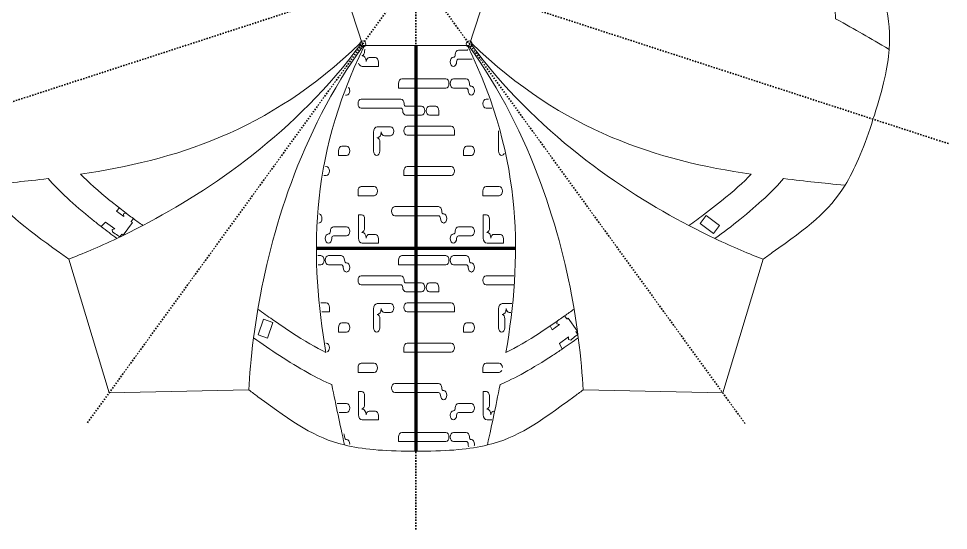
# Model space of a CAD drawing. Header units: inches. Extents: x -134 to 2453, y -1216 to 100.
# Drawn here: x 779.3 to 1244.4, y -1215.5 to -959.5 of the extents above; entities that cross this region are included whole.
import ezdxf

# ---------------------------------------------------------------- set-up
doc = ezdxf.new("R2010")
doc.units = ezdxf.units.IN
doc.header["$MEASUREMENT"] = 0
for name, pattern in [('AI-Linetype-1', [1.411111, 0.705556, -0.705556]), ('AI-Linetype-2', [1.411111, 0.705556, -0.705556]), ('AI-Linetype-3', [1.411111, 0.705556, -0.705556]), ('AI-Linetype-4', [1.411111, 0.705556, -0.705556]), ('AI-Linetype-5', [1.411111, 0.705556, -0.705556])]:
    doc.linetypes.add(name, pattern=pattern)
for name, color, linetype in [('creasing lines', 7, 'Continuous'), ('notes & guides', 7, 'Continuous'), ('red cutouts', 7, 'Continuous'), ('your design', 7, 'Continuous')]:
    doc.layers.add(name, color=color, linetype=linetype)

# ---------------------------------------------------------------- blocks, each defined once
blk = doc.blocks.new('block 2')
at = {"layer": 'your design', "color": 3, "lineweight": 5}
blk.add_lwpolyline([(933.08, -1121.82), (933.17, -1121.82)], dxfattribs=at)
for points, knots in [([(952.67, -974.9), (952.58, -975.09), (952.5, -975.27), (952.41, -975.46), (952.41, -975.46), (952.41, -975.86), (952.41, -975.86), (952.41, -976.93), (951.88, -977.81), (951.17, -978.02), (951.17, -978.04), (951.16, -978.05), (951.16, -978.06), (951.17, -978.06), (951.18, -978.05), (951.19, -978.05), (952.25, -978.05), (953.11, -979.27), (953.11, -980.77), (953.11, -980.84), (953.11, -980.91), (953.1, -980.97), (953.1, -980.97), (953.11, -980.97), (953.11, -980.97), (953.2, -979.87), (953.86, -979.03), (954.67, -979.03), (954.67, -979.03), (957.81, -979.03), (957.81, -979.03), (958.68, -979.03), (959.38, -980.02), (959.38, -981.25), (959.38, -981.25), (959.38, -983.48), (959.38, -983.48), (959.38, -983.48), (954.99, -983.48), (954.99, -983.48), (954.99, -983.48), (951.36, -983.48), (951.36, -983.48), (951.3, -983.48), (951.25, -983.49), (951.19, -983.49), (950.39, -983.49), (949.71, -982.79), (949.42, -981.81)], [0, 0, 0, 0, 1, 1, 1, 2, 2, 2, 3, 3, 3, 4, 4, 4, 5, 5, 5, 6, 6, 6, 7, 7, 7, 8, 8, 8, 9, 9, 9, 10, 10, 10, 11, 11, 11, 12, 12, 12, 13, 13, 13, 14, 14, 14, 15, 15, 15, 16, 16, 16, 16]), ([(1006.12, -979.71), (1006.01, -979.74), (1005.9, -979.76), (1005.79, -979.76), (1005.79, -979.76), (999.36, -979.76), (999.36, -979.76), (998.83, -979.76), (998.4, -980.36), (998.4, -981.12), (998.4, -982.38), (997.69, -983.39), (996.79, -983.39), (995.9, -983.39), (995.19, -982.38), (995.19, -981.12), (995.19, -979.86), (995.9, -978.85), (996.79, -978.85), (997.33, -978.85), (997.76, -978.24), (997.76, -977.49), (997.76, -976.22), (998.47, -975.21), (999.36, -975.21), (999.36, -975.21), (1003.98, -975.21), (1003.98, -975.21), (1003.93, -975.11), (1003.88, -975.01), (1003.83, -974.9)], [0, 0, 0, 0, 1, 1, 1, 2, 2, 2, 3, 3, 3, 4, 4, 4, 5, 5, 5, 6, 6, 6, 7, 7, 7, 8, 8, 8, 9, 9, 9, 10, 10, 10, 10]), ([(970.93, -989.69), (970.93, -989.69), (992.98, -989.69), (992.98, -989.69), (993.88, -989.69), (994.6, -990.7), (994.6, -991.98), (994.6, -993.25), (993.88, -994.27), (992.98, -994.27), (992.98, -994.27), (969.31, -994.27), (969.31, -994.27), (969.31, -994.27), (969.31, -991.98), (969.31, -991.98), (969.31, -990.7), (970.03, -989.69), (970.93, -989.69)], [0, 0, 0, 0, 1, 1, 1, 2, 2, 2, 3, 3, 3, 4, 4, 4, 5, 5, 5, 6, 6, 6, 6]), ([(996.79, -989.69), (996.79, -989.69), (1003.22, -989.69), (1003.22, -989.69), (1004.11, -989.69), (1004.82, -990.69), (1004.82, -991.96), (1004.82, -992.72), (1005.25, -993.32), (1005.79, -993.32), (1006.68, -993.32), (1007.39, -994.33), (1007.39, -995.59), (1007.39, -996.86), (1006.68, -997.87), (1005.79, -997.87), (1004.9, -997.87), (1004.18, -996.86), (1004.18, -995.59), (1004.18, -994.84), (1003.75, -994.23), (1003.22, -994.23), (1003.22, -994.23), (996.79, -994.23), (996.79, -994.23), (995.9, -994.23), (995.19, -993.22), (995.19, -991.96), (995.19, -990.7), (995.9, -989.69), (996.79, -989.69)], [0, 0, 0, 0, 1, 1, 1, 2, 2, 2, 3, 3, 3, 4, 4, 4, 5, 5, 5, 6, 6, 6, 7, 7, 7, 8, 8, 8, 9, 9, 9, 10, 10, 10, 10]), ([(944.34, -993.84), (944.69, -994.26), (944.92, -994.88), (944.92, -995.59), (944.92, -996.86), (944.2, -997.87), (943.31, -997.87), (943.15, -997.87), (942.99, -997.83), (942.84, -997.77)], [0, 0, 0, 0, 1, 1, 1, 2, 2, 2, 3, 3, 3, 3]), ([(950.67, -999.8), (950.67, -999.8), (970.53, -999.8), (970.53, -999.8), (971.4, -999.8), (972.1, -1000.79), (972.1, -1002.02), (972.1, -1002.76), (972.52, -1003.35), (973.04, -1003.35), (973.04, -1003.35), (973.05, -1003.36), (973.05, -1003.36), (973.05, -1003.36), (973.05, -1003.35), (973.05, -1003.35), (973.05, -1003.35), (980.93, -1003.35), (980.93, -1003.35), (981.81, -1003.35), (982.5, -1004.34), (982.5, -1005.57), (982.5, -1006.8), (981.81, -1007.79), (980.93, -1007.79), (980.93, -1007.79), (980.93, -1007.79), (980.93, -1007.79), (980.93, -1007.79), (980.93, -1007.79), (980.93, -1007.79), (980.93, -1007.79), (973.04, -1007.79), (973.04, -1007.79), (972.17, -1007.79), (971.47, -1006.81), (971.47, -1005.57), (971.47, -1004.83), (971.06, -1004.24), (970.53, -1004.24), (970.53, -1004.24), (950.67, -1004.24), (950.67, -1004.24), (949.8, -1004.24), (949.1, -1003.25), (949.1, -1002.02), (949.1, -1000.79), (949.8, -999.8), (950.67, -999.8)], [0, 0, 0, 0, 1, 1, 1, 2, 2, 2, 3, 3, 3, 4, 4, 4, 5, 5, 5, 6, 6, 6, 7, 7, 7, 8, 8, 8, 9, 9, 9, 10, 10, 10, 11, 11, 11, 12, 12, 12, 13, 13, 13, 14, 14, 14, 15, 15, 15, 16, 16, 16, 16]), ([(1015.95, -1004.24), (1015.95, -1004.24), (1013.15, -1004.24), (1013.15, -1004.24), (1012.28, -1004.24), (1011.58, -1003.25), (1011.58, -1002.02), (1011.58, -1000.79), (1012.28, -999.8), (1013.15, -999.8), (1013.15, -999.8), (1014.4, -999.8), (1014.4, -999.8)], [0, 0, 0, 0, 1, 1, 1, 2, 2, 2, 3, 3, 3, 4, 4, 4, 4]), ([(983.25, -1005.57), (983.25, -1004.34), (983.95, -1003.36), (984.82, -1003.36), (984.82, -1003.36), (987.95, -1003.36), (987.95, -1003.36), (988.82, -1003.36), (989.52, -1004.34), (989.52, -1005.57), (989.52, -1005.57), (989.52, -1007.79), (989.52, -1007.79), (989.52, -1007.79), (984.82, -1007.79), (984.82, -1007.79), (983.95, -1007.79), (983.25, -1006.81), (983.25, -1005.57)], [0, 0, 0, 0, 1, 1, 1, 2, 2, 2, 3, 3, 3, 4, 4, 4, 5, 5, 5, 6, 6, 6, 6]), ([(960.72, -1016.35), (960.72, -1017.85), (959.86, -1019.06), (958.8, -1019.06), (958.75, -1019.06), (958.7, -1019.06), (958.66, -1019.05), (958.66, -1019.05), (958.66, -1019.06), (958.66, -1019.06), (959.43, -1019.19), (960.03, -1020.12), (960.03, -1021.26), (960.03, -1021.26), (960.03, -1025.71), (960.03, -1025.71), (960.03, -1026.95), (959.33, -1027.93), (958.46, -1027.93), (957.58, -1027.93), (956.89, -1026.95), (956.89, -1025.71), (956.89, -1025.71), (956.89, -1021.72), (956.89, -1021.72), (956.89, -1021.72), (956.89, -1021.72), (956.89, -1021.72), (956.89, -1021.72), (956.89, -1016.58), (956.89, -1016.58), (956.88, -1016.5), (956.88, -1016.43), (956.88, -1016.35), (956.88, -1014.88), (957.7, -1013.69), (958.72, -1013.63), (958.72, -1013.63), (958.73, -1013.62), (958.73, -1013.62), (958.73, -1013.62), (960.7, -1013.62), (960.7, -1013.62), (960.7, -1013.62), (962.77, -1013.62), (962.77, -1013.62), (962.77, -1013.62), (965.41, -1013.62), (965.41, -1013.62), (966.29, -1013.62), (966.98, -1014.61), (966.98, -1015.84), (966.98, -1017.08), (966.29, -1018.06), (965.41, -1018.06), (965.41, -1018.06), (962.27, -1018.06), (962.27, -1018.06), (961.47, -1018.06), (960.82, -1017.24), (960.71, -1016.15), (960.71, -1016.15), (960.71, -1016.15), (960.71, -1016.15), (960.71, -1016.22), (960.72, -1016.28), (960.72, -1016.35)], [0, 0, 0, 0, 1, 1, 1, 2, 2, 2, 3, 3, 3, 4, 4, 4, 5, 5, 5, 6, 6, 6, 7, 7, 7, 8, 8, 8, 9, 9, 9, 10, 10, 10, 11, 11, 11, 12, 12, 12, 13, 13, 13, 14, 14, 14, 15, 15, 15, 16, 16, 16, 17, 17, 17, 18, 18, 18, 19, 19, 19, 20, 20, 20, 21, 21, 21, 22, 22, 22, 22]), ([(995.67, -1013.28), (996.57, -1013.28), (997.29, -1014.3), (997.29, -1015.57), (997.29, -1015.57), (997.29, -1017.86), (997.29, -1017.86), (997.29, -1017.86), (973.63, -1017.86), (973.63, -1017.86), (972.73, -1017.86), (972.01, -1016.85), (972.01, -1015.57), (972.01, -1014.3), (972.73, -1013.28), (973.63, -1013.28), (973.63, -1013.28), (995.67, -1013.28), (995.67, -1013.28)], [0, 0, 0, 0, 1, 1, 1, 2, 2, 2, 3, 3, 3, 4, 4, 4, 5, 5, 5, 6, 6, 6, 6]), ([(1022.27, -1026.88), (1022, -1027.51), (1021.5, -1027.93), (1020.93, -1027.93), (1020.06, -1027.93), (1019.36, -1026.95), (1019.36, -1025.71), (1019.36, -1025.71), (1019.36, -1021.72), (1019.36, -1021.72), (1019.36, -1021.72), (1019.36, -1021.72), (1019.36, -1021.72), (1019.36, -1021.72), (1019.36, -1016.58), (1019.36, -1016.58), (1019.36, -1016.5), (1019.35, -1016.43), (1019.35, -1016.35), (1019.35, -1016.07), (1019.38, -1015.81), (1019.44, -1015.56)], [0, 0, 0, 0, 1, 1, 1, 2, 2, 2, 3, 3, 3, 4, 4, 4, 5, 5, 5, 6, 6, 6, 7, 7, 7, 7]), ([(943.3, -1027.93), (943.3, -1027.93), (939.34, -1027.93), (939.34, -1027.93), (939.34, -1027.93), (939.34, -1025.64), (939.34, -1025.64), (939.34, -1024.37), (940.06, -1023.35), (940.96, -1023.35), (940.96, -1023.35), (943.3, -1023.35), (943.3, -1023.35), (944.2, -1023.35), (944.92, -1024.37), (944.92, -1025.64), (944.92, -1026.92), (944.2, -1027.93), (943.3, -1027.93)], [0, 0, 0, 0, 1, 1, 1, 2, 2, 2, 3, 3, 3, 4, 4, 4, 5, 5, 5, 6, 6, 6, 6]), ([(1005.78, -1027.93), (1005.78, -1027.93), (1001.81, -1027.93), (1001.81, -1027.93), (1001.81, -1027.93), (1001.81, -1025.64), (1001.81, -1025.64), (1001.81, -1024.37), (1002.54, -1023.35), (1003.43, -1023.35), (1003.43, -1023.35), (1005.78, -1023.35), (1005.78, -1023.35), (1006.68, -1023.35), (1007.39, -1024.37), (1007.39, -1025.64), (1007.39, -1026.92), (1006.68, -1027.93), (1005.78, -1027.93)], [0, 0, 0, 0, 1, 1, 1, 2, 2, 2, 3, 3, 3, 4, 4, 4, 5, 5, 5, 6, 6, 6, 6]), ([(932.87, -1033.43), (932.87, -1033.43), (933.17, -1033.43), (933.17, -1033.43), (934.07, -1033.43), (934.79, -1034.44), (934.79, -1035.72), (934.79, -1036.99), (934.07, -1038.01), (933.17, -1038.01), (933.17, -1038.01), (932.06, -1038.01), (932.06, -1038.01)], [0, 0, 0, 0, 1, 1, 1, 2, 2, 2, 3, 3, 3, 4, 4, 4, 4]), ([(997.27, -1035.72), (997.27, -1036.99), (996.55, -1038.01), (995.65, -1038.01), (995.65, -1038.01), (972.03, -1038.01), (972.03, -1038.01), (972.03, -1038.01), (972.03, -1035.72), (972.03, -1035.72), (972.03, -1034.44), (972.75, -1033.43), (973.65, -1033.43), (973.65, -1033.43), (995.65, -1033.43), (995.65, -1033.43), (996.55, -1033.43), (997.27, -1034.44), (997.27, -1035.72)], [0, 0, 0, 0, 1, 1, 1, 2, 2, 2, 3, 3, 3, 4, 4, 4, 5, 5, 5, 6, 6, 6, 6]), ([(950.72, -1043.5), (950.72, -1043.5), (957.2, -1043.5), (957.2, -1043.5), (958.1, -1043.5), (958.82, -1044.51), (958.82, -1045.79), (958.82, -1047.06), (958.1, -1048.08), (957.2, -1048.08), (957.2, -1048.08), (949.11, -1048.08), (949.11, -1048.08), (949.11, -1048.08), (949.1, -1045.79), (949.1, -1045.79), (949.1, -1044.51), (949.83, -1043.5), (950.72, -1043.5)], [0, 0, 0, 0, 1, 1, 1, 2, 2, 2, 3, 3, 3, 4, 4, 4, 5, 5, 5, 6, 6, 6, 6]), ([(1013.2, -1043.5), (1013.2, -1043.5), (1019.68, -1043.5), (1019.68, -1043.5), (1020.58, -1043.5), (1021.3, -1044.51), (1021.3, -1045.79), (1021.3, -1047.06), (1020.58, -1048.08), (1019.68, -1048.08), (1019.68, -1048.08), (1011.58, -1048.08), (1011.58, -1048.08), (1011.58, -1048.08), (1011.58, -1045.79), (1011.58, -1045.79), (1011.58, -1044.51), (1012.3, -1043.5), (1013.2, -1043.5)], [0, 0, 0, 0, 1, 1, 1, 2, 2, 2, 3, 3, 3, 4, 4, 4, 5, 5, 5, 6, 6, 6, 6]), ([(967.47, -1053.57), (967.47, -1053.57), (989.38, -1053.57), (989.38, -1053.57), (990.27, -1053.57), (990.98, -1054.58), (990.98, -1055.84), (990.98, -1056.6), (991.41, -1057.2), (991.94, -1057.2), (992.84, -1057.2), (993.55, -1058.21), (993.55, -1059.48), (993.55, -1060.74), (992.84, -1061.75), (991.94, -1061.75), (991.05, -1061.75), (990.34, -1060.74), (990.34, -1059.48), (990.34, -1058.72), (989.91, -1058.11), (989.38, -1058.11), (989.38, -1058.11), (967.47, -1058.11), (967.47, -1058.11), (966.58, -1058.11), (965.86, -1057.11), (965.86, -1055.84), (965.86, -1054.58), (966.58, -1053.57), (967.47, -1053.57)], [0, 0, 0, 0, 1, 1, 1, 2, 2, 2, 3, 3, 3, 4, 4, 4, 5, 5, 5, 6, 6, 6, 7, 7, 7, 8, 8, 8, 9, 9, 9, 10, 10, 10, 10]), ([(929.72, -1057.24), (930.49, -1057.41), (931.07, -1058.34), (931.07, -1059.48), (931.07, -1060.74), (930.36, -1061.75), (929.47, -1061.75), (929.45, -1061.75), (929.44, -1061.75), (929.42, -1061.75)], [0, 0, 0, 0, 1, 1, 1, 2, 2, 2, 3, 3, 3, 3]), ([(949.26, -1057.58), (949.26, -1057.58), (950.83, -1057.58), (950.83, -1057.58), (951.71, -1057.58), (952.41, -1058.57), (952.41, -1059.81), (952.41, -1059.81), (952.41, -1064.25), (952.41, -1064.25), (952.41, -1065.39), (951.82, -1066.3), (951.05, -1066.45), (951.05, -1066.45), (951.05, -1066.46), (951.05, -1066.46), (951.1, -1066.45), (951.14, -1066.45), (951.19, -1066.45), (952.25, -1066.45), (953.11, -1067.66), (953.11, -1069.16), (953.11, -1069.23), (953.11, -1069.3), (953.1, -1069.36), (953.1, -1069.36), (953.11, -1069.36), (953.11, -1069.36), (953.2, -1068.26), (953.86, -1067.42), (954.67, -1067.42), (954.67, -1067.42), (957.81, -1067.42), (957.81, -1067.42), (958.68, -1067.42), (959.38, -1068.41), (959.38, -1069.64), (959.38, -1069.64), (959.38, -1071.87), (959.38, -1071.87), (959.38, -1071.87), (954.99, -1071.87), (954.99, -1071.87), (954.99, -1071.87), (951.36, -1071.87), (951.36, -1071.87), (951.3, -1071.88), (951.25, -1071.88), (951.19, -1071.88), (950.16, -1071.88), (949.31, -1070.72), (949.27, -1069.27), (949.27, -1069.27), (949.26, -1069.26), (949.26, -1069.26), (949.26, -1069.26), (949.26, -1064.25), (949.26, -1064.25), (949.26, -1064.25), (949.26, -1063.55), (949.26, -1063.55), (949.26, -1063.55), (949.26, -1057.58), (949.26, -1057.58)], [0, 0, 0, 0, 1, 1, 1, 2, 2, 2, 3, 3, 3, 4, 4, 4, 5, 5, 5, 6, 6, 6, 7, 7, 7, 8, 8, 8, 9, 9, 9, 10, 10, 10, 11, 11, 11, 12, 12, 12, 13, 13, 13, 14, 14, 14, 15, 15, 15, 16, 16, 16, 17, 17, 17, 18, 18, 18, 19, 19, 19, 20, 20, 20, 21, 21, 21, 21]), ([(1021.86, -1069.64), (1021.86, -1069.64), (1021.86, -1071.87), (1021.86, -1071.87), (1021.86, -1071.87), (1017.47, -1071.87), (1017.47, -1071.87), (1017.47, -1071.87), (1013.84, -1071.87), (1013.84, -1071.87), (1013.78, -1071.88), (1013.72, -1071.88), (1013.67, -1071.88), (1012.63, -1071.88), (1011.79, -1070.72), (1011.75, -1069.27), (1011.75, -1069.27), (1011.74, -1069.26), (1011.74, -1069.26), (1011.74, -1069.26), (1011.74, -1064.25), (1011.74, -1064.25), (1011.74, -1064.25), (1011.74, -1063.55), (1011.74, -1063.55), (1011.74, -1063.55), (1011.74, -1057.58), (1011.74, -1057.58), (1011.74, -1057.58), (1013.31, -1057.58), (1013.31, -1057.58), (1014.18, -1057.58), (1014.88, -1058.57), (1014.88, -1059.81), (1014.88, -1059.81), (1014.88, -1064.25), (1014.88, -1064.25), (1014.88, -1065.39), (1014.3, -1066.3), (1013.53, -1066.45), (1013.53, -1066.45), (1013.53, -1066.46), (1013.53, -1066.46), (1013.58, -1066.45), (1013.62, -1066.45), (1013.67, -1066.45), (1014.73, -1066.45), (1015.59, -1067.66), (1015.59, -1069.16), (1015.59, -1069.23), (1015.59, -1069.3), (1015.58, -1069.36), (1015.58, -1069.36), (1015.59, -1069.36), (1015.59, -1069.36), (1015.68, -1068.26), (1016.34, -1067.42), (1017.14, -1067.42), (1017.14, -1067.42), (1020.29, -1067.42), (1020.29, -1067.42), (1021.16, -1067.42), (1021.86, -1068.41), (1021.86, -1069.64)], [0, 0, 0, 0, 1, 1, 1, 2, 2, 2, 3, 3, 3, 4, 4, 4, 5, 5, 5, 6, 6, 6, 7, 7, 7, 8, 8, 8, 9, 9, 9, 10, 10, 10, 11, 11, 11, 12, 12, 12, 13, 13, 13, 14, 14, 14, 15, 15, 15, 16, 16, 16, 17, 17, 17, 18, 18, 18, 19, 19, 19, 20, 20, 20, 21, 21, 21, 21]), ([(943.31, -1068.15), (943.31, -1068.15), (936.88, -1068.15), (936.88, -1068.15), (936.35, -1068.15), (935.92, -1068.76), (935.92, -1069.51), (935.92, -1070.78), (935.21, -1071.79), (934.32, -1071.79), (933.42, -1071.79), (932.71, -1070.78), (932.71, -1069.51), (932.71, -1068.25), (933.42, -1067.24), (934.32, -1067.24), (934.85, -1067.24), (935.28, -1066.63), (935.28, -1065.88), (935.28, -1064.61), (935.99, -1063.61), (936.88, -1063.61), (936.88, -1063.61), (943.31, -1063.61), (943.31, -1063.61), (944.2, -1063.61), (944.92, -1064.62), (944.92, -1065.88), (944.92, -1067.14), (944.2, -1068.15), (943.31, -1068.15)], [0, 0, 0, 0, 1, 1, 1, 2, 2, 2, 3, 3, 3, 4, 4, 4, 5, 5, 5, 6, 6, 6, 7, 7, 7, 8, 8, 8, 9, 9, 9, 10, 10, 10, 10]), ([(1005.79, -1068.15), (1005.79, -1068.15), (999.36, -1068.15), (999.36, -1068.15), (998.83, -1068.15), (998.4, -1068.76), (998.4, -1069.51), (998.4, -1070.78), (997.69, -1071.79), (996.79, -1071.79), (995.9, -1071.79), (995.19, -1070.78), (995.19, -1069.51), (995.19, -1068.25), (995.9, -1067.24), (996.79, -1067.24), (997.33, -1067.24), (997.76, -1066.63), (997.76, -1065.88), (997.76, -1064.61), (998.47, -1063.61), (999.36, -1063.61), (999.36, -1063.61), (1005.79, -1063.61), (1005.79, -1063.61), (1006.68, -1063.61), (1007.39, -1064.62), (1007.39, -1065.88), (1007.39, -1067.14), (1006.68, -1068.15), (1005.79, -1068.15)], [0, 0, 0, 0, 1, 1, 1, 2, 2, 2, 3, 3, 3, 4, 4, 4, 5, 5, 5, 6, 6, 6, 7, 7, 7, 8, 8, 8, 9, 9, 9, 10, 10, 10, 10]), ([(929.08, -1078.08), (929.08, -1078.08), (930.5, -1078.08), (930.5, -1078.08), (931.4, -1078.08), (932.12, -1079.1), (932.12, -1080.37), (932.12, -1081.64), (931.4, -1082.66), (930.5, -1082.66), (930.5, -1082.66), (929.18, -1082.66), (929.18, -1082.66)], [0, 0, 0, 0, 1, 1, 1, 2, 2, 2, 3, 3, 3, 4, 4, 4, 4]), ([(943.31, -1086.26), (942.42, -1086.26), (941.7, -1085.25), (941.7, -1083.99), (941.7, -1083.23), (941.27, -1082.62), (940.74, -1082.62), (940.74, -1082.62), (934.32, -1082.62), (934.32, -1082.62), (933.42, -1082.62), (932.71, -1081.61), (932.71, -1080.35), (932.71, -1079.09), (933.42, -1078.08), (934.32, -1078.08), (934.32, -1078.08), (940.74, -1078.08), (940.74, -1078.08), (941.63, -1078.08), (942.35, -1079.09), (942.35, -1080.35), (942.35, -1081.11), (942.78, -1081.71), (943.31, -1081.71), (944.2, -1081.71), (944.92, -1082.72), (944.92, -1083.99), (944.92, -1085.25), (944.2, -1086.26), (943.31, -1086.26)], [0, 0, 0, 0, 1, 1, 1, 2, 2, 2, 3, 3, 3, 4, 4, 4, 5, 5, 5, 6, 6, 6, 7, 7, 7, 8, 8, 8, 9, 9, 9, 10, 10, 10, 10]), ([(970.93, -1078.08), (970.93, -1078.08), (992.98, -1078.08), (992.98, -1078.08), (993.88, -1078.08), (994.6, -1079.1), (994.6, -1080.37), (994.6, -1081.64), (993.88, -1082.66), (992.98, -1082.66), (992.98, -1082.66), (969.31, -1082.66), (969.31, -1082.66), (969.31, -1082.66), (969.31, -1080.37), (969.31, -1080.37), (969.31, -1079.1), (970.03, -1078.08), (970.93, -1078.08)], [0, 0, 0, 0, 1, 1, 1, 2, 2, 2, 3, 3, 3, 4, 4, 4, 5, 5, 5, 6, 6, 6, 6]), ([(1005.79, -1086.26), (1004.9, -1086.26), (1004.18, -1085.25), (1004.18, -1083.99), (1004.18, -1083.23), (1003.75, -1082.62), (1003.22, -1082.62), (1003.22, -1082.62), (996.79, -1082.62), (996.79, -1082.62), (995.9, -1082.62), (995.19, -1081.61), (995.19, -1080.35), (995.19, -1079.09), (995.9, -1078.08), (996.79, -1078.08), (996.79, -1078.08), (1003.22, -1078.08), (1003.22, -1078.08), (1004.11, -1078.08), (1004.82, -1079.09), (1004.82, -1080.35), (1004.82, -1081.11), (1005.25, -1081.71), (1005.79, -1081.71), (1006.68, -1081.71), (1007.39, -1082.72), (1007.39, -1083.99), (1007.39, -1085.25), (1006.68, -1086.26), (1005.79, -1086.26)], [0, 0, 0, 0, 1, 1, 1, 2, 2, 2, 3, 3, 3, 4, 4, 4, 5, 5, 5, 6, 6, 6, 7, 7, 7, 8, 8, 8, 9, 9, 9, 10, 10, 10, 10]), ([(950.67, -1088.19), (950.67, -1088.19), (970.53, -1088.19), (970.53, -1088.19), (971.4, -1088.19), (972.1, -1089.18), (972.1, -1090.41), (972.1, -1091.15), (972.52, -1091.74), (973.04, -1091.74), (973.04, -1091.74), (973.05, -1091.75), (973.05, -1091.75), (973.05, -1091.75), (973.05, -1091.75), (973.05, -1091.75), (973.05, -1091.75), (980.93, -1091.75), (980.93, -1091.75), (981.81, -1091.75), (982.5, -1092.73), (982.5, -1093.96), (982.5, -1095.19), (981.81, -1096.18), (980.93, -1096.18), (980.93, -1096.18), (980.93, -1096.18), (980.93, -1096.18), (980.93, -1096.18), (980.93, -1096.18), (980.93, -1096.18), (980.93, -1096.18), (973.04, -1096.18), (973.04, -1096.18), (972.17, -1096.18), (971.47, -1095.2), (971.47, -1093.96), (971.47, -1093.22), (971.06, -1092.63), (970.53, -1092.63), (970.53, -1092.63), (950.67, -1092.63), (950.67, -1092.63), (949.8, -1092.63), (949.1, -1091.65), (949.1, -1090.41), (949.1, -1089.18), (949.8, -1088.19), (950.67, -1088.19)], [0, 0, 0, 0, 1, 1, 1, 2, 2, 2, 3, 3, 3, 4, 4, 4, 5, 5, 5, 6, 6, 6, 7, 7, 7, 8, 8, 8, 9, 9, 9, 10, 10, 10, 11, 11, 11, 12, 12, 12, 13, 13, 13, 14, 14, 14, 15, 15, 15, 16, 16, 16, 16]), ([(984.82, -1091.75), (984.82, -1091.75), (987.95, -1091.75), (987.95, -1091.75), (988.82, -1091.75), (989.52, -1092.73), (989.52, -1093.97), (989.52, -1093.97), (989.52, -1096.18), (989.52, -1096.18), (989.52, -1096.18), (984.82, -1096.18), (984.82, -1096.18), (983.95, -1096.18), (983.25, -1095.2), (983.25, -1093.97), (983.25, -1092.73), (983.95, -1091.75), (984.82, -1091.75)], [0, 0, 0, 0, 1, 1, 1, 2, 2, 2, 3, 3, 3, 4, 4, 4, 5, 5, 5, 6, 6, 6, 6]), ([(1026.81, -1092.63), (1026.81, -1092.63), (1013.15, -1092.63), (1013.15, -1092.63), (1012.28, -1092.63), (1011.58, -1091.65), (1011.58, -1090.41), (1011.58, -1089.18), (1012.28, -1088.19), (1013.15, -1088.19), (1013.15, -1088.19), (1027.08, -1088.19), (1027.08, -1088.19)], [0, 0, 0, 0, 1, 1, 1, 2, 2, 2, 3, 3, 3, 4, 4, 4, 4]), ([(930.46, -1101.68), (930.46, -1101.68), (933.2, -1101.68), (933.2, -1101.68), (934.09, -1101.68), (934.82, -1102.69), (934.82, -1103.96), (934.82, -1103.96), (934.81, -1106.26), (934.81, -1106.26), (934.81, -1106.26), (930.95, -1106.26), (930.95, -1106.26)], [0, 0, 0, 0, 1, 1, 1, 2, 2, 2, 3, 3, 3, 4, 4, 4, 4]), ([(962.27, -1106.46), (961.47, -1106.46), (960.82, -1105.63), (960.71, -1104.54), (960.71, -1104.54), (960.71, -1104.54), (960.71, -1104.54), (960.71, -1104.61), (960.72, -1104.67), (960.72, -1104.74), (960.72, -1106.24), (959.86, -1107.45), (958.8, -1107.45), (958.75, -1107.45), (958.7, -1107.45), (958.66, -1107.44), (958.66, -1107.44), (958.66, -1107.45), (958.66, -1107.45), (959.43, -1107.59), (960.03, -1108.52), (960.03, -1109.65), (960.03, -1109.65), (960.03, -1114.1), (960.03, -1114.1), (960.03, -1115.34), (959.33, -1116.33), (958.46, -1116.33), (957.58, -1116.33), (956.89, -1115.34), (956.89, -1114.1), (956.89, -1114.1), (956.89, -1110.11), (956.89, -1110.11), (956.89, -1110.11), (956.89, -1110.11), (956.89, -1110.11), (956.89, -1110.11), (956.89, -1104.97), (956.89, -1104.97), (956.88, -1104.9), (956.88, -1104.82), (956.88, -1104.74), (956.88, -1103.27), (957.7, -1102.08), (958.72, -1102.03), (958.72, -1102.03), (958.73, -1102.01), (958.73, -1102.01), (958.73, -1102.01), (960.7, -1102.01), (960.7, -1102.01), (960.7, -1102.01), (962.77, -1102.01), (962.77, -1102.01), (962.77, -1102.01), (965.41, -1102.01), (965.41, -1102.01), (966.29, -1102.01), (966.98, -1103), (966.98, -1104.23), (966.98, -1105.47), (966.29, -1106.46), (965.41, -1106.46), (965.41, -1106.46), (962.27, -1106.46), (962.27, -1106.46)], [0, 0, 0, 0, 1, 1, 1, 2, 2, 2, 3, 3, 3, 4, 4, 4, 5, 5, 5, 6, 6, 6, 7, 7, 7, 8, 8, 8, 9, 9, 9, 10, 10, 10, 11, 11, 11, 12, 12, 12, 13, 13, 13, 14, 14, 14, 15, 15, 15, 16, 16, 16, 17, 17, 17, 18, 18, 18, 19, 19, 19, 20, 20, 20, 21, 21, 21, 22, 22, 22, 22]), ([(995.67, -1101.68), (996.57, -1101.68), (997.29, -1102.69), (997.29, -1103.96), (997.29, -1103.96), (997.29, -1106.26), (997.29, -1106.26), (997.29, -1106.26), (973.63, -1106.26), (973.63, -1106.26), (972.73, -1106.26), (972.01, -1105.24), (972.01, -1103.96), (972.01, -1102.69), (972.73, -1101.68), (973.63, -1101.68), (973.63, -1101.68), (995.67, -1101.68), (995.67, -1101.68)], [0, 0, 0, 0, 1, 1, 1, 2, 2, 2, 3, 3, 3, 4, 4, 4, 5, 5, 5, 6, 6, 6, 6]), ([(1025.53, -1106.46), (1025.53, -1106.46), (1024.75, -1106.46), (1024.75, -1106.46), (1023.95, -1106.46), (1023.3, -1105.63), (1023.19, -1104.54), (1023.19, -1104.54), (1023.19, -1104.54), (1023.19, -1104.54), (1023.19, -1104.61), (1023.2, -1104.67), (1023.2, -1104.74), (1023.2, -1106.24), (1022.34, -1107.45), (1021.28, -1107.45), (1021.23, -1107.45), (1021.18, -1107.45), (1021.13, -1107.44), (1021.13, -1107.44), (1021.13, -1107.45), (1021.13, -1107.45), (1021.91, -1107.59), (1022.51, -1108.52), (1022.51, -1109.65), (1022.51, -1109.65), (1022.51, -1114.1), (1022.51, -1114.1), (1022.51, -1115.34), (1021.81, -1116.33), (1020.93, -1116.33), (1020.06, -1116.33), (1019.36, -1115.34), (1019.36, -1114.1), (1019.36, -1114.1), (1019.36, -1110.11), (1019.36, -1110.11), (1019.36, -1110.11), (1019.36, -1110.11), (1019.36, -1110.11), (1019.36, -1110.11), (1019.36, -1104.97), (1019.36, -1104.97), (1019.36, -1104.9), (1019.35, -1104.82), (1019.35, -1104.74), (1019.35, -1103.27), (1020.17, -1102.08), (1021.2, -1102.03), (1021.2, -1102.03), (1021.2, -1102.01), (1021.2, -1102.01), (1021.2, -1102.01), (1023.17, -1102.01), (1023.17, -1102.01), (1023.17, -1102.01), (1025.24, -1102.01), (1025.24, -1102.01), (1025.24, -1102.01), (1026.01, -1102.01), (1026.01, -1102.01)], [0, 0, 0, 0, 1, 1, 1, 2, 2, 2, 3, 3, 3, 4, 4, 4, 5, 5, 5, 6, 6, 6, 7, 7, 7, 8, 8, 8, 9, 9, 9, 10, 10, 10, 11, 11, 11, 12, 12, 12, 13, 13, 13, 14, 14, 14, 15, 15, 15, 16, 16, 16, 17, 17, 17, 18, 18, 18, 19, 19, 19, 20, 20, 20, 20]), ([(943.3, -1116.33), (943.3, -1116.33), (939.34, -1116.33), (939.34, -1116.33), (939.34, -1116.33), (939.34, -1114.04), (939.34, -1114.04), (939.34, -1112.76), (940.06, -1111.75), (940.96, -1111.75), (940.96, -1111.75), (943.3, -1111.75), (943.3, -1111.75), (944.2, -1111.75), (944.92, -1112.76), (944.92, -1114.04), (944.92, -1115.31), (944.2, -1116.33), (943.3, -1116.33)], [0, 0, 0, 0, 1, 1, 1, 2, 2, 2, 3, 3, 3, 4, 4, 4, 5, 5, 5, 6, 6, 6, 6]), ([(1005.78, -1116.33), (1005.78, -1116.33), (1001.81, -1116.33), (1001.81, -1116.33), (1001.81, -1116.33), (1001.81, -1114.04), (1001.81, -1114.04), (1001.81, -1112.76), (1002.54, -1111.75), (1003.43, -1111.75), (1003.43, -1111.75), (1005.78, -1111.75), (1005.78, -1111.75), (1006.68, -1111.75), (1007.39, -1112.76), (1007.39, -1114.04), (1007.39, -1115.31), (1006.68, -1116.33), (1005.78, -1116.33)], [0, 0, 0, 0, 1, 1, 1, 2, 2, 2, 3, 3, 3, 4, 4, 4, 5, 5, 5, 6, 6, 6, 6]), ([(933.17, -1121.82), (934.07, -1121.82), (934.79, -1122.84), (934.79, -1124.11), (934.79, -1125.07), (934.38, -1125.88), (933.8, -1126.22)], [0, 0, 0, 0, 1, 1, 1, 2, 2, 2, 2]), ([(972.03, -1126.4), (972.03, -1126.4), (972.03, -1124.11), (972.03, -1124.11), (972.03, -1122.84), (972.75, -1121.82), (973.65, -1121.82), (973.65, -1121.82), (995.65, -1121.82), (995.65, -1121.82), (996.55, -1121.82), (997.27, -1122.84), (997.27, -1124.11), (997.27, -1125.38), (996.55, -1126.4), (995.65, -1126.4), (995.65, -1126.4), (972.03, -1126.4), (972.03, -1126.4)], [0, 0, 0, 0, 1, 1, 1, 2, 2, 2, 3, 3, 3, 4, 4, 4, 5, 5, 5, 6, 6, 6, 6]), ([(950.72, -1131.89), (950.72, -1131.89), (957.2, -1131.89), (957.2, -1131.89), (958.1, -1131.89), (958.82, -1132.91), (958.82, -1134.18), (958.82, -1135.45), (958.1, -1136.47), (957.2, -1136.47), (957.2, -1136.47), (949.11, -1136.47), (949.11, -1136.47), (949.11, -1136.47), (949.1, -1134.18), (949.1, -1134.18), (949.1, -1132.91), (949.83, -1131.89), (950.72, -1131.89)], [0, 0, 0, 0, 1, 1, 1, 2, 2, 2, 3, 3, 3, 4, 4, 4, 5, 5, 5, 6, 6, 6, 6]), ([(1021, -1135.49), (1020.71, -1136.08), (1020.23, -1136.47), (1019.68, -1136.47), (1019.68, -1136.47), (1011.58, -1136.47), (1011.58, -1136.47), (1011.58, -1136.47), (1011.58, -1134.18), (1011.58, -1134.18), (1011.58, -1132.91), (1012.3, -1131.89), (1013.2, -1131.89), (1013.2, -1131.89), (1019.68, -1131.89), (1019.68, -1131.89), (1020.52, -1131.89), (1021.21, -1132.79), (1021.29, -1133.95)], [0, 0, 0, 0, 1, 1, 1, 2, 2, 2, 3, 3, 3, 4, 4, 4, 5, 5, 5, 6, 6, 6, 6]), ([(965.86, -1144.23), (965.86, -1142.97), (966.58, -1141.96), (967.47, -1141.96), (967.47, -1141.96), (989.38, -1141.96), (989.38, -1141.96), (990.27, -1141.96), (990.98, -1142.97), (990.98, -1144.23), (990.98, -1144.99), (991.41, -1145.6), (991.94, -1145.6), (992.84, -1145.6), (993.55, -1146.6), (993.55, -1147.87), (993.55, -1149.13), (992.84, -1150.14), (991.94, -1150.14), (991.05, -1150.14), (990.34, -1149.13), (990.34, -1147.87), (990.34, -1147.11), (989.91, -1146.51), (989.38, -1146.51), (989.38, -1146.51), (967.47, -1146.51), (967.47, -1146.51), (966.58, -1146.51), (965.86, -1145.5), (965.86, -1144.23)], [0, 0, 0, 0, 1, 1, 1, 2, 2, 2, 3, 3, 3, 4, 4, 4, 5, 5, 5, 6, 6, 6, 7, 7, 7, 8, 8, 8, 9, 9, 9, 10, 10, 10, 10]), ([(959.38, -1160.26), (959.38, -1160.26), (954.99, -1160.26), (954.99, -1160.26), (954.99, -1160.26), (951.36, -1160.26), (951.36, -1160.26), (951.3, -1160.27), (951.25, -1160.27), (951.19, -1160.27), (950.16, -1160.27), (949.31, -1159.11), (949.27, -1157.66), (949.27, -1157.66), (949.26, -1157.66), (949.26, -1157.66), (949.26, -1157.66), (949.26, -1152.65), (949.26, -1152.65), (949.26, -1152.65), (949.26, -1151.94), (949.26, -1151.94), (949.26, -1151.94), (949.26, -1145.97), (949.26, -1145.97), (949.26, -1145.97), (950.83, -1145.97), (950.83, -1145.97), (951.71, -1145.97), (952.41, -1146.96), (952.41, -1148.2), (952.41, -1148.2), (952.41, -1152.65), (952.41, -1152.65), (952.41, -1153.78), (951.82, -1154.7), (951.05, -1154.85), (951.05, -1154.85), (951.05, -1154.85), (951.05, -1154.85), (951.1, -1154.84), (951.14, -1154.84), (951.19, -1154.84), (952.25, -1154.84), (953.11, -1156.06), (953.11, -1157.56), (953.11, -1157.62), (953.11, -1157.69), (953.1, -1157.76), (953.1, -1157.76), (953.11, -1157.76), (953.11, -1157.76), (953.2, -1156.66), (953.86, -1155.81), (954.67, -1155.81), (954.67, -1155.81), (957.81, -1155.81), (957.81, -1155.81), (958.68, -1155.81), (959.38, -1156.8), (959.38, -1158.04), (959.38, -1158.04), (959.38, -1160.26), (959.38, -1160.26)], [0, 0, 0, 0, 1, 1, 1, 2, 2, 2, 3, 3, 3, 4, 4, 4, 5, 5, 5, 6, 6, 6, 7, 7, 7, 8, 8, 8, 9, 9, 9, 10, 10, 10, 11, 11, 11, 12, 12, 12, 13, 13, 13, 14, 14, 14, 15, 15, 15, 16, 16, 16, 17, 17, 17, 18, 18, 18, 19, 19, 19, 20, 20, 20, 21, 21, 21, 21]), ([(1016.07, -1160.26), (1016.07, -1160.26), (1013.84, -1160.26), (1013.84, -1160.26), (1013.78, -1160.27), (1013.72, -1160.27), (1013.67, -1160.27), (1012.63, -1160.27), (1011.79, -1159.11), (1011.75, -1157.66), (1011.75, -1157.66), (1011.74, -1157.66), (1011.74, -1157.66), (1011.74, -1157.66), (1011.74, -1152.65), (1011.74, -1152.65), (1011.74, -1152.65), (1011.74, -1151.94), (1011.74, -1151.94), (1011.74, -1151.94), (1011.74, -1145.97), (1011.74, -1145.97), (1011.74, -1145.97), (1013.31, -1145.97), (1013.31, -1145.97), (1014.18, -1145.97), (1014.88, -1146.96), (1014.88, -1148.2), (1014.88, -1148.2), (1014.88, -1152.65), (1014.88, -1152.65), (1014.88, -1153.78), (1014.3, -1154.7), (1013.53, -1154.85), (1013.53, -1154.85), (1013.53, -1154.85), (1013.53, -1154.85), (1013.58, -1154.84), (1013.62, -1154.84), (1013.67, -1154.84), (1014.73, -1154.84), (1015.59, -1156.06), (1015.59, -1157.56), (1015.59, -1157.62), (1015.59, -1157.69), (1015.58, -1157.76), (1015.58, -1157.76), (1015.59, -1157.76), (1015.59, -1157.76), (1015.68, -1156.71), (1016.27, -1155.91), (1017.02, -1155.83)], [0, 0, 0, 0, 1, 1, 1, 2, 2, 2, 3, 3, 3, 4, 4, 4, 5, 5, 5, 6, 6, 6, 7, 7, 7, 8, 8, 8, 9, 9, 9, 10, 10, 10, 11, 11, 11, 12, 12, 12, 13, 13, 13, 14, 14, 14, 15, 15, 15, 16, 16, 16, 17, 17, 17, 17]), ([(938.68, -1152), (938.68, -1152), (943.31, -1152), (943.31, -1152), (944.2, -1152), (944.92, -1153.01), (944.92, -1154.27), (944.92, -1155.53), (944.2, -1156.54), (943.31, -1156.54), (943.31, -1156.54), (939.63, -1156.54), (939.63, -1156.54)], [0, 0, 0, 0, 1, 1, 1, 2, 2, 2, 3, 3, 3, 4, 4, 4, 4]), ([(1005.79, -1156.54), (1005.79, -1156.54), (999.36, -1156.54), (999.36, -1156.54), (998.83, -1156.54), (998.4, -1157.15), (998.4, -1157.91), (998.4, -1159.17), (997.69, -1160.18), (996.79, -1160.18), (995.9, -1160.18), (995.19, -1159.17), (995.19, -1157.91), (995.19, -1156.64), (995.9, -1155.63), (996.79, -1155.63), (997.33, -1155.63), (997.76, -1155.03), (997.76, -1154.27), (997.76, -1153.01), (998.47, -1152), (999.36, -1152), (999.36, -1152), (1005.79, -1152), (1005.79, -1152), (1006.68, -1152), (1007.39, -1153.01), (1007.39, -1154.27), (1007.39, -1155.53), (1006.68, -1156.54), (1005.79, -1156.54)], [0, 0, 0, 0, 1, 1, 1, 2, 2, 2, 3, 3, 3, 4, 4, 4, 5, 5, 5, 6, 6, 6, 7, 7, 7, 8, 8, 8, 9, 9, 9, 10, 10, 10, 10]), ([(941.92, -1167.2), (942.19, -1167.61), (942.35, -1168.15), (942.35, -1168.74), (942.35, -1169.5), (942.78, -1170.1), (943.31, -1170.1), (944.2, -1170.1), (944.92, -1171.11), (944.92, -1172.38), (944.92, -1172.4), (944.92, -1172.42), (944.91, -1172.43)], [0, 0, 0, 0, 1, 1, 1, 2, 2, 2, 3, 3, 3, 4, 4, 4, 4]), ([(992.98, -1171.05), (992.98, -1171.05), (969.31, -1171.05), (969.31, -1171.05), (969.31, -1171.05), (969.31, -1168.76), (969.31, -1168.76), (969.31, -1167.49), (970.03, -1166.47), (970.93, -1166.47), (970.93, -1166.47), (992.98, -1166.47), (992.98, -1166.47), (993.88, -1166.47), (994.6, -1167.49), (994.6, -1168.76), (994.6, -1170.03), (993.88, -1171.05), (992.98, -1171.05)], [0, 0, 0, 0, 1, 1, 1, 2, 2, 2, 3, 3, 3, 4, 4, 4, 5, 5, 5, 6, 6, 6, 6]), ([(1004.47, -1173.67), (1004.29, -1173.31), (1004.18, -1172.86), (1004.18, -1172.38), (1004.18, -1171.62), (1003.75, -1171.01), (1003.22, -1171.01), (1003.22, -1171.01), (996.79, -1171.01), (996.79, -1171.01), (995.9, -1171.01), (995.19, -1170.01), (995.19, -1168.74), (995.19, -1167.48), (995.9, -1166.47), (996.79, -1166.47), (996.79, -1166.47), (1003.22, -1166.47), (1003.22, -1166.47), (1004.11, -1166.47), (1004.82, -1167.48), (1004.82, -1168.74), (1004.82, -1169.5), (1005.25, -1170.1), (1005.79, -1170.1), (1006.68, -1170.1), (1007.39, -1171.11), (1007.39, -1172.38), (1007.39, -1172.69), (1007.35, -1172.98), (1007.27, -1173.25)], [0, 0, 0, 0, 1, 1, 1, 2, 2, 2, 3, 3, 3, 4, 4, 4, 5, 5, 5, 6, 6, 6, 7, 7, 7, 8, 8, 8, 9, 9, 9, 10, 10, 10, 10])]:
    blk.add_open_spline(points, degree=3, knots=knots, dxfattribs=at)
blk.add_open_spline([(933.8, -1126.22), (933.8, -1126.23), (933.8, -1126.23), (933.8, -1126.23)], degree=3, dxfattribs=at)
blk = doc.blocks.new('block 10')
at = {"layer": 'notes & guides', "color": 255, "linetype": 'AI-Linetype-1', "lineweight": 35}
blk.add_lwpolyline([(978.08, -655.52), (978.08, -1215.52)], dxfattribs=at)
at = {"layer": 'notes & guides', "color": 255, "linetype": 'AI-Linetype-2', "lineweight": 35}
blk.add_lwpolyline([(1142.66, -708.99), (813.5, -1162.04)], dxfattribs=at)
at = {"layer": 'notes & guides', "color": 255, "linetype": 'AI-Linetype-5', "lineweight": 35}
blk.add_lwpolyline([(1142.66, -1162.04), (813.5, -708.99)], dxfattribs=at)
at = {"layer": 'notes & guides', "color": 255, "linetype": 'AI-Linetype-3', "lineweight": 35}
blk.add_lwpolyline([(1244.37, -848.99), (711.78, -1022.04)], dxfattribs=at)
at = {"layer": 'notes & guides', "color": 255, "linetype": 'AI-Linetype-4', "lineweight": 35}
blk.add_lwpolyline([(1244.37, -1022.04), (711.78, -848.99)], dxfattribs=at)
blk = doc.blocks.new('block 11')
at = {"layer": 'notes & guides', "color": 7, "lineweight": 106}
for points in [[(978.08, -972.95), (978.08, -1175.63)], [(928.27, -1074.29), (1027.89, -1074.29)]]:
    blk.add_lwpolyline(points, dxfattribs=at)

msp = doc.modelspace()

# ---------------------------------------------------------------- linework, layer by layer
at = {"layer": 'creasing lines', "color": 3, "lineweight": 5}
msp.add_lwpolyline([(934.99, -922.23), (978.07, -890.92), (1021.15, -922.23), (1004.7, -972.87), (951.44, -972.87), (934.99, -922.23)], dxfattribs=at)
for points in [[(1214.77, -974.89), (1204.63, -969.04), (1198.44, -965.3), (1187.95, -959.53)], [(810.37, -1037.31), (856.66, -1030.42), (904.12, -1016.42), (950.21, -971.8)], [(1005.92, -971.8), (1051.99, -1016.44), (1099.46, -1030.46), (1145.74, -1037.37)], [(950.64, -972.09), (918.25, -1016.27), (875.3, -1045.32), (841.49, -1063.02)], [(951.76, -972.91), (919.74, -1017.36), (905.38, -1067.18), (898.99, -1104.8)], [(933.06, -1126.46), (925.31, -1080.31), (923.97, -1030.84), (952.17, -973.22)], [(1003.97, -973.22), (1032.17, -1030.84), (1030.83, -1080.31), (1023.08, -1126.46)], [(1004.38, -972.91), (1036.4, -1017.36), (1050.76, -1067.18), (1057.15, -1104.8)], [(1005.49, -972.1), (1037.87, -1016.29), (1080.81, -1045.35), (1114.61, -1063.07)], [(763.45, -1042.81), (775.09, -1041.58), (782.29, -1040.97), (794.17, -1039.48)], [(1161.94, -1039.54), (1173.81, -1041.03), (1181.02, -1041.65), (1192.66, -1042.88)], [(828.54, -1069.47), (819.22, -1073.88), (811.15, -1077.2), (804.41, -1079.82)], [(1127.56, -1069.52), (1136.87, -1073.94), (1144.94, -1077.25), (1151.69, -1079.87)], [(896.86, -1119.11), (895.54, -1129.34), (894.88, -1138.03), (894.47, -1145.26)], [(1059.28, -1119.11), (1060.6, -1129.34), (1061.26, -1138.03), (1061.67, -1145.26)], [(942.32, -1172.79), (939.89, -1161.33), (938.25, -1154.29), (936, -1142.54)], [(1020.14, -1142.54), (1017.89, -1154.29), (1016.25, -1161.33), (1013.82, -1172.79)]]:
    msp.add_open_spline(points, degree=3, dxfattribs=at)
at = {"layer": 'red cutouts', "color": 1, "lineweight": 5}
for points in [[(1123.29, -1057.99), (1120.29, -1061.99), (1126.93, -1066.97), (1129.93, -1062.97), (1123.29, -1057.99)], [(906.49, -1111.47), (901.76, -1109.86), (899.08, -1117.71), (903.81, -1119.33), (906.49, -1111.47)]]:
    msp.add_lwpolyline(points, dxfattribs=at)
for points, knots in [([(741.37, -974.81), (741.37, -974.81), (741.31, -974.02), (741.31, -974.02), (741.91, -983.19), (744.26, -993.57), (748.79, -1007.73), (748.79, -1007.73), (749.48, -1009.76), (749.48, -1009.76), (749.48, -1009.76), (750.11, -1011.81), (750.11, -1011.81), (754.63, -1025.53), (758.72, -1035.15), (763.45, -1042.81), (771.71, -1056.19), (781.92, -1063.62), (799.8, -1076.5), (801.29, -1077.56), (802.82, -1078.67), (804.41, -1079.82), (804.41, -1079.82), (804.41, -1079.82), (804.41, -1079.82), (804.41, -1079.82), (804.42, -1079.82), (804.42, -1079.82), (804.42, -1079.82), (824.63, -1146.73), (824.63, -1146.73), (824.63, -1146.73), (894.49, -1145.26), (894.49, -1145.26), (894.49, -1145.26), (894.48, -1145.26), (894.48, -1145.26), (894.48, -1145.26), (894.48, -1145.26), (894.48, -1145.26), (896.07, -1146.42), (897.59, -1147.54), (899.06, -1148.62), (916.83, -1161.65), (927.05, -1169.07), (942.33, -1172.79), (951.08, -1174.92), (961.49, -1175.84), (975.93, -1175.9), (975.93, -1175.9), (978.08, -1175.87), (978.08, -1175.87), (978.08, -1175.87), (980.22, -1175.9), (980.22, -1175.9), (994.67, -1175.84), (1005.08, -1174.92), (1013.83, -1172.79), (1029.11, -1169.07), (1039.33, -1161.65), (1057.09, -1148.62), (1058.57, -1147.54), (1060.09, -1146.42), (1061.68, -1145.26), (1061.68, -1145.26), (1061.68, -1145.26), (1061.68, -1145.26), (1061.68, -1145.26), (1061.65, -1145.28), (1061.65, -1145.28), (1061.65, -1145.28), (1131.53, -1146.74), (1131.53, -1146.74), (1131.53, -1146.74), (1151.73, -1079.85), (1151.73, -1079.85), (1151.73, -1079.85), (1151.7, -1079.87), (1151.7, -1079.87), (1151.7, -1079.87), (1151.7, -1079.87), (1151.7, -1079.87), (1153.29, -1078.73), (1154.82, -1077.62), (1156.31, -1076.55), (1174.2, -1063.69), (1184.41, -1056.26), (1192.67, -1042.88), (1197.4, -1035.22), (1201.49, -1025.6), (1206.02, -1011.89), (1206.02, -1011.89), (1206.65, -1009.84), (1206.65, -1009.84), (1206.65, -1009.84), (1207.35, -1007.81), (1207.35, -1007.81), (1211.75, -994.05), (1214.1, -983.87), (1214.78, -974.89), (1215.97, -959.21), (1212.07, -947.2), (1205.17, -926.27), (1204.6, -924.53), (1204.01, -922.74), (1203.4, -920.87), (1203.4, -920.87), (1203.4, -920.87), (1203.4, -920.87), (1203.4, -920.87), (1226.36, -854.86), (1226.36, -854.86), (1226.36, -854.86), (1169.08, -815.09), (1169.08, -815.09), (1169.08, -815.09), (1169.08, -815.09), (1169.08, -815.09), (1168.48, -813.22), (1167.9, -811.42), (1167.35, -809.68), (1160.65, -788.68), (1156.75, -776.67), (1146.58, -764.68), (1140.76, -757.81), (1132.88, -750.94), (1121.24, -742.39), (1121.24, -742.39), (1119.48, -741.16), (1119.48, -741.16), (1119.48, -741.16), (1117.77, -739.87), (1117.77, -739.87), (1106.05, -731.42), (1097.09, -726.04), (1088.76, -722.61), (1074.22, -716.63), (1061.59, -716.62), (1039.56, -716.7), (1037.73, -716.71), (1035.84, -716.72), (1033.88, -716.72), (1033.88, -716.72), (1033.88, -716.72), (1033.88, -716.72), (1033.88, -716.72), (978.16, -674.47), (978.16, -674.47), (978.16, -674.47), (922.43, -716.68), (922.43, -716.68), (922.43, -716.68), (922.43, -716.68), (922.43, -716.68), (922.43, -716.68), (922.43, -716.68), (922.43, -716.68), (920.47, -716.68), (918.58, -716.67), (916.75, -716.66), (894.72, -716.56), (882.09, -716.57), (867.54, -722.54), (859.21, -725.96), (850.25, -731.33), (838.53, -739.77), (838.53, -739.77), (836.81, -741.06), (836.81, -741.06), (836.81, -741.06), (835.06, -742.29), (835.06, -742.29), (823.41, -750.83), (815.52, -757.69), (809.7, -764.56), (799.52, -776.55), (795.61, -788.56), (788.9, -809.54), (788.34, -811.28), (787.77, -813.08), (787.17, -814.95), (787.17, -814.95), (787.17, -814.95), (787.17, -814.95), (787.17, -814.95), (787.18, -814.93), (787.18, -814.93), (787.18, -814.93), (729.79, -854.83), (729.79, -854.83), (729.79, -854.83), (752.77, -920.81), (752.77, -920.81), (752.77, -920.81), (752.76, -920.8), (752.76, -920.8), (752.76, -920.8), (752.76, -920.8), (752.76, -920.8), (752.15, -922.67), (751.56, -924.46), (750.99, -926.2), (744.2, -946.77), (740.32, -958.72), (741.31, -974.02)], [0, 0, 0, 0, 1, 1, 1, 2, 2, 2, 3, 3, 3, 4, 4, 4, 5, 5, 5, 6, 6, 6, 7, 7, 7, 8, 8, 8, 9, 9, 9, 10, 10, 10, 11, 11, 11, 12, 12, 12, 13, 13, 13, 14, 14, 14, 15, 15, 15, 16, 16, 16, 17, 17, 17, 18, 18, 18, 19, 19, 19, 20, 20, 20, 21, 21, 21, 22, 22, 22, 23, 23, 23, 24, 24, 24, 25, 25, 25, 26, 26, 26, 27, 27, 27, 28, 28, 28, 29, 29, 29, 30, 30, 30, 31, 31, 31, 32, 32, 32, 33, 33, 33, 34, 34, 34, 35, 35, 35, 36, 36, 36, 37, 37, 37, 38, 38, 38, 39, 39, 39, 40, 40, 40, 41, 41, 41, 42, 42, 42, 43, 43, 43, 44, 44, 44, 45, 45, 45, 46, 46, 46, 47, 47, 47, 48, 48, 48, 49, 49, 49, 50, 50, 50, 51, 51, 51, 52, 52, 52, 53, 53, 53, 54, 54, 54, 55, 55, 55, 56, 56, 56, 57, 57, 57, 58, 58, 58, 59, 59, 59, 60, 60, 60, 61, 61, 61, 62, 62, 62, 63, 63, 63, 64, 64, 64, 65, 65, 65, 66, 66, 66, 67, 67, 67, 68, 68, 68, 68]), ([(1187.96, -959.54), (1187.39, -951.79), (1185.28, -941.25), (1182.29, -930.16), (1182.26, -930.05), (1182.23, -929.94), (1182.2, -929.84), (1181.72, -928.06), (1181.22, -926.27), (1180.69, -924.48)], [0, 0, 0, 0, 1, 1, 1, 2, 2, 2, 3, 3, 3, 3]), ([(951, -970.75), (951.79, -970.49), (952.63, -970.92), (952.89, -971.71), (953.15, -972.5), (952.72, -973.34), (951.93, -973.6), (951.14, -973.86), (950.29, -973.42), (950.04, -972.64), (949.78, -971.85), (950.21, -971), (951, -970.75)], [0, 0, 0, 0, 1, 1, 1, 2, 2, 2, 3, 3, 3, 4, 4, 4, 4]), ([(1003.2, -972.17), (1003.2, -971.34), (1003.87, -970.67), (1004.7, -970.67), (1005.53, -970.67), (1006.2, -971.34), (1006.2, -972.17), (1006.2, -972.99), (1005.53, -973.67), (1004.7, -973.67), (1003.87, -973.67), (1003.2, -972.99), (1003.2, -972.17)], [0, 0, 0, 0, 1, 1, 1, 2, 2, 2, 3, 3, 3, 4, 4, 4, 4]), ([(794.16, -1039.46), (799.18, -1045.39), (807.09, -1052.68), (816.02, -1059.89), (816.11, -1059.96), (816.2, -1060.03), (816.28, -1060.1), (817.72, -1061.25), (819.17, -1062.4), (820.65, -1063.55)], [0, 0, 0, 0, 1, 1, 1, 2, 2, 2, 3, 3, 3, 3]), ([(833.18, -1056.83), (833.18, -1056.83), (825.43, -1050.8), (825.43, -1050.8), (825.43, -1050.8), (825.18, -1050.6), (825.18, -1050.6), (819.28, -1045.85), (814.15, -1041.31), (810.36, -1037.29)], [0, 0, 0, 0, 1, 1, 1, 2, 2, 2, 3, 3, 3, 3]), ([(1161.95, -1039.52), (1156.94, -1045.45), (1149.03, -1052.74), (1140.09, -1059.95), (1136.07, -1063.19), (1131.84, -1066.42), (1127.58, -1069.51), (1127.58, -1069.51), (1124.76, -1068.16), (1124.76, -1068.16), (1124.76, -1068.16), (1114.63, -1063.06), (1114.63, -1063.06), (1117.1, -1061.26), (1119.55, -1059.46), (1121.92, -1057.67), (1121.92, -1057.67), (1130.94, -1050.66), (1130.94, -1050.66), (1136.84, -1045.9), (1141.96, -1041.37), (1145.75, -1037.35)], [0, 0, 0, 0, 1, 1, 1, 2, 2, 2, 3, 3, 3, 4, 4, 4, 5, 5, 5, 6, 6, 6, 7, 7, 7, 7]), ([(820.65, -1063.55), (820.65, -1063.55), (820.65, -1063.55), (820.65, -1063.55), (820.65, -1063.55), (822.78, -1061.38), (822.78, -1061.38), (822.78, -1061.38), (827.39, -1064.73), (827.39, -1064.73), (827.39, -1064.73), (827.39, -1064.73), (827.39, -1064.73), (827.39, -1064.73), (826.1, -1065), (826.1, -1065), (826.1, -1065), (826.27, -1066.24), (826.27, -1066.24), (827.18, -1066.83), (828.08, -1067.42), (828.98, -1068.01), (828.98, -1068.01), (830.04, -1068.73), (830.04, -1068.73), (830.04, -1068.73), (831.03, -1067.38), (831.03, -1067.38), (831.03, -1067.38), (831.65, -1067.84), (831.65, -1067.84), (831.65, -1067.84), (836.25, -1061.55), (836.25, -1061.55), (836.25, -1061.55), (835.63, -1061.1), (835.63, -1061.1), (835.63, -1061.1), (835.65, -1061.05), (835.65, -1061.05), (835.65, -1061.05), (836.77, -1059.55), (836.77, -1059.55), (835.91, -1058.91), (835.05, -1058.26), (834.19, -1057.62), (834.19, -1057.62), (833.18, -1056.83), (833.18, -1056.83), (833.18, -1056.83), (831.84, -1057.1), (831.84, -1057.1), (831.84, -1057.1), (831.93, -1058.45), (831.93, -1058.45), (831.93, -1058.45), (828.27, -1055.82), (828.27, -1055.82), (828.27, -1055.82), (829.83, -1054.23), (829.83, -1054.23)], [0, 0, 0, 0, 1, 1, 1, 2, 2, 2, 3, 3, 3, 4, 4, 4, 5, 5, 5, 6, 6, 6, 7, 7, 7, 8, 8, 8, 9, 9, 9, 10, 10, 10, 11, 11, 11, 12, 12, 12, 13, 13, 13, 14, 14, 14, 15, 15, 15, 16, 16, 16, 17, 17, 17, 18, 18, 18, 19, 19, 19, 20, 20, 20, 20]), ([(820.65, -1063.55), (823.23, -1065.55), (825.88, -1067.53), (828.53, -1069.45), (828.53, -1069.45), (831.35, -1068.1), (831.35, -1068.1), (831.35, -1068.1), (841.49, -1063.01), (841.49, -1063.01), (839.9, -1061.85), (838.32, -1060.7), (836.77, -1059.55)], [0, 0, 0, 0, 1, 1, 1, 2, 2, 2, 3, 3, 3, 4, 4, 4, 4]), ([(936, -1142.54), (928.81, -1139.6), (919.44, -1134.33), (909.82, -1128.06), (905.49, -1125.24), (901.11, -1122.22), (896.86, -1119.11), (896.86, -1119.11), (897.27, -1116.02), (897.27, -1116.02), (897.27, -1116.02), (898.99, -1104.8), (898.99, -1104.8), (901.46, -1106.6), (903.93, -1108.37), (906.36, -1110.07), (906.36, -1110.07), (915.82, -1116.48), (915.82, -1116.48), (922.17, -1120.62), (928.06, -1124.1), (933.06, -1126.46)], [0, 0, 0, 0, 1, 1, 1, 2, 2, 2, 3, 3, 3, 4, 4, 4, 5, 5, 5, 6, 6, 6, 7, 7, 7, 7]), ([(1051.23, -1124.79), (1053.94, -1122.95), (1056.63, -1121.05), (1059.28, -1119.11), (1059.28, -1119.11), (1058.87, -1116.02), (1058.87, -1116.02), (1058.87, -1116.02), (1057.15, -1104.8), (1057.15, -1104.8), (1055.57, -1105.96), (1053.98, -1107.1), (1052.41, -1108.22)], [0, 0, 0, 0, 1, 1, 1, 2, 2, 2, 3, 3, 3, 4, 4, 4, 4]), ([(1048.71, -1110.8), (1048.71, -1110.8), (1040.58, -1116.31), (1040.58, -1116.31), (1040.58, -1116.31), (1040.32, -1116.49), (1040.32, -1116.49), (1033.97, -1120.62), (1028.08, -1124.1), (1023.09, -1126.46)], [0, 0, 0, 0, 1, 1, 1, 2, 2, 2, 3, 3, 3, 3]), ([(1051.23, -1124.79), (1051.23, -1124.79), (1051.23, -1124.79), (1051.23, -1124.79), (1051.23, -1124.79), (1049.83, -1122.09), (1049.83, -1122.09), (1049.83, -1122.09), (1054.44, -1118.74), (1054.44, -1118.74), (1054.44, -1118.74), (1054.44, -1118.74), (1054.44, -1118.74), (1054.44, -1118.74), (1054.3, -1120.05), (1054.3, -1120.05), (1054.3, -1120.05), (1055.53, -1120.27), (1055.53, -1120.27), (1056.37, -1119.59), (1057.21, -1118.91), (1058.05, -1118.25), (1058.05, -1118.25), (1059.06, -1117.46), (1059.06, -1117.46), (1059.06, -1117.46), (1058.09, -1116.1), (1058.09, -1116.1), (1058.09, -1116.1), (1058.71, -1115.65), (1058.71, -1115.65), (1058.71, -1115.65), (1054.15, -1109.33), (1054.15, -1109.33), (1054.15, -1109.33), (1053.53, -1109.79), (1053.53, -1109.79), (1053.53, -1109.79), (1053.5, -1109.75), (1053.5, -1109.75), (1053.5, -1109.75), (1052.41, -1108.22), (1052.41, -1108.22), (1051.53, -1108.84), (1050.65, -1109.46), (1049.78, -1110.08), (1049.78, -1110.08), (1048.71, -1110.8), (1048.71, -1110.8), (1048.71, -1110.8), (1048.56, -1112.15), (1048.56, -1112.15), (1048.56, -1112.15), (1049.87, -1112.48), (1049.87, -1112.48), (1049.87, -1112.48), (1046.23, -1115.15), (1046.23, -1115.15), (1046.23, -1115.15), (1045.2, -1113.18), (1045.2, -1113.18)], [0, 0, 0, 0, 1, 1, 1, 2, 2, 2, 3, 3, 3, 4, 4, 4, 5, 5, 5, 6, 6, 6, 7, 7, 7, 8, 8, 8, 9, 9, 9, 10, 10, 10, 11, 11, 11, 12, 12, 12, 13, 13, 13, 14, 14, 14, 15, 15, 15, 16, 16, 16, 17, 17, 17, 18, 18, 18, 19, 19, 19, 20, 20, 20, 20]), ([(1020.14, -1142.54), (1027.34, -1139.6), (1036.71, -1134.33), (1046.33, -1128.06), (1046.42, -1128), (1046.51, -1127.94), (1046.61, -1127.88), (1048.14, -1126.87), (1049.69, -1125.84), (1051.23, -1124.79)], [0, 0, 0, 0, 1, 1, 1, 2, 2, 2, 3, 3, 3, 3])]:
    msp.add_open_spline(points, degree=3, knots=knots, dxfattribs=at)

# ---------------------------------------------------------------- block references
at = {"layer": 'notes & guides'}
for name in ['block 10', 'block 11']:
    msp.add_blockref(name, (0, 0), dxfattribs=at)
at = {"layer": 'your design'}
msp.add_blockref('block 2', (0, 0), dxfattribs=at)

doc.saveas('drawing.dxf')
